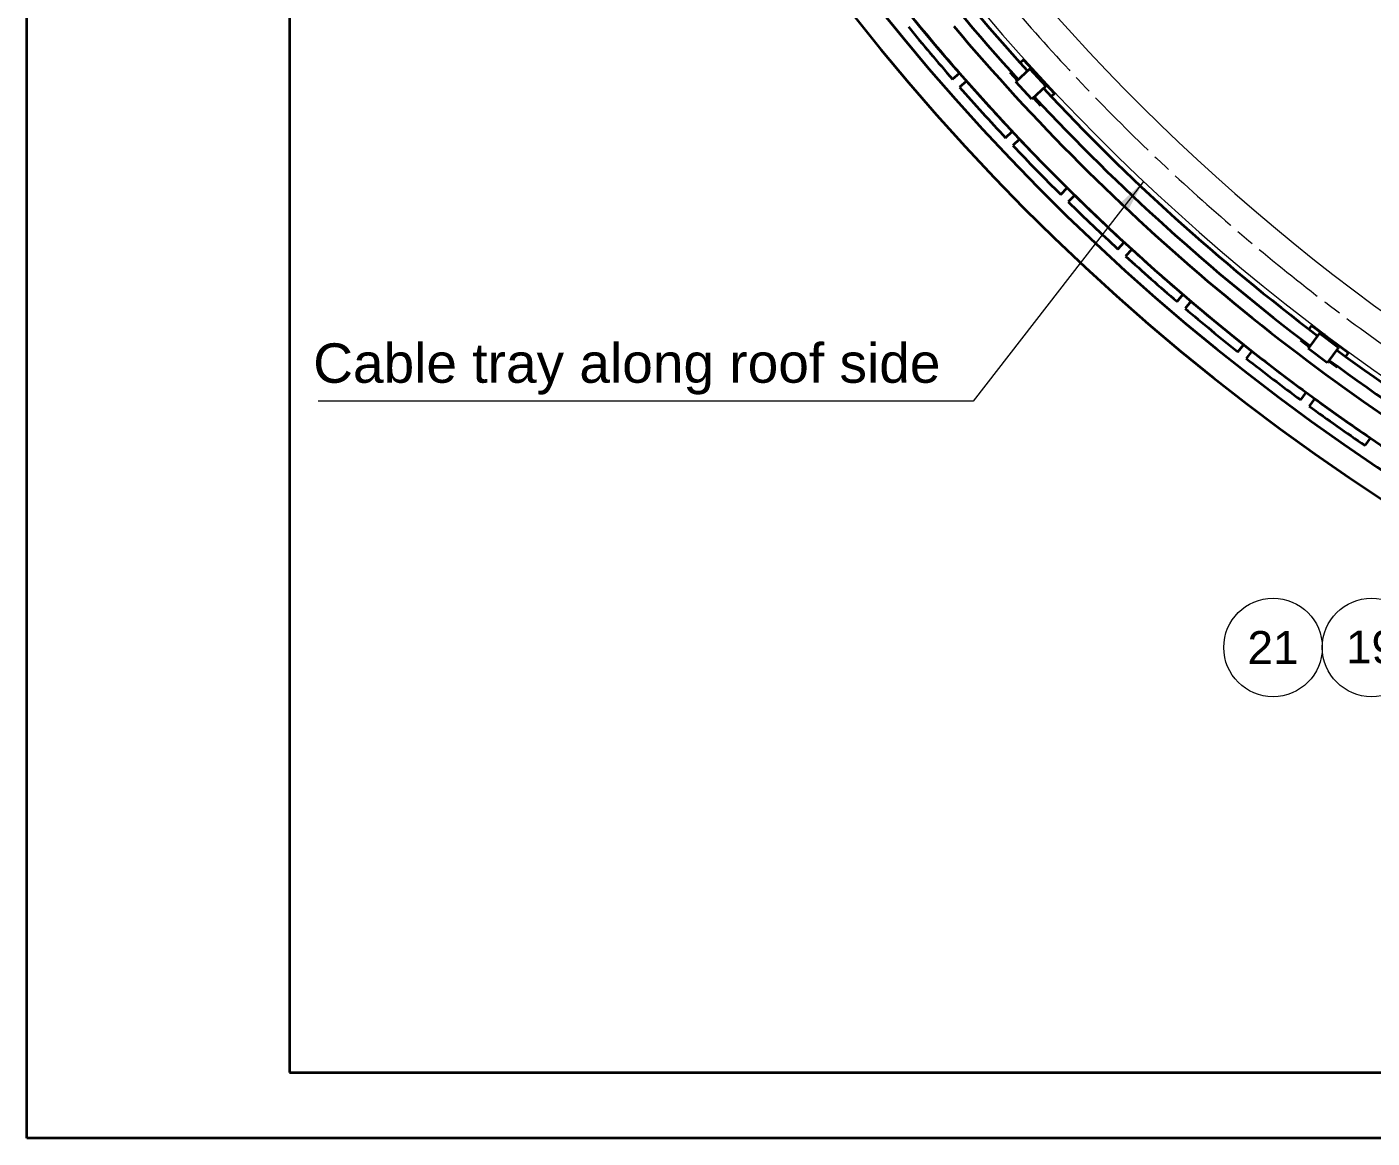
# Model space of a CAD drawing. Header units: millimetres. Extents: x 0 to 42050, y 0 to 29700.
# Drawn here: x 0 to 5121, y 0 to 4231 of the extents above; entities that cross this region are included whole.
import ezdxf

# ---------------------------------------------------------------- set-up
doc = ezdxf.new("R2010")
doc.units = ezdxf.units.MM
doc.header["$LTSCALE"] = 50
doc.linetypes.add('CHAIN', pattern=[0.3543, 0.2362, -0.0295, 0.0591, -0.0295])
doc.layers.get('0').update_dxf_attribs({"lineweight": 18})
for name, color, linetype, lineweight in [('Border', 7, 'Continuous', 35), ('Symbol', 7, 'Continuous', 18), ('Visible', 7, 'Continuous', 35)]:
    doc.layers.add(name, color=color, linetype=linetype, lineweight=lineweight)
doc.layers.add('P_Cable Ducts (CD)', color=30, linetype='Continuous', lineweight=18, true_color=0xff7f00)
doc.layers.add('P_Condensate Centerline', color=40, linetype='CHAIN', lineweight=18, true_color=0xffbf00)
doc.styles.add('Note Text', font='arial.ttf')
doc.styles.add('Title', font='arial.ttf')
doc.dimstyles.new('Default - Method 2a$7', dxfattribs={"dimscale": 50, "dimtxt": 3, "dimasz": 2.5, "dimexe": 3, "dimexo": 0.5, "dimgap": 0.7, "dimtad": 0, "dimtoh": 1, "dimdec": 1, "dimrnd": 1e-08, "dimtxsty": 'Title', "dimcen": 0.09, "dimdle": 10, "dimclrd": 256, "dimclre": 256, "dimclrt": 7, "dimazin": 2, "dimtfac": 0.833333, "dimtdec": 1, "dimtmove": 0, "dimatfit": 3, "dimfxl": 1, "dimtolj": 1, "dimlwd": -1, "dimlwe": -1, "dimarcsym": 0})

# ---------------------------------------------------------------- blocks, each defined once
blk = doc.blocks.new('Borders Bigadan Border')
at = {"layer": 'Border'}
for p, q in [((0, 0), (0, 594)), ((20, 589), (20, 5)), ((20, 5), (836, 5)), ((841, 0), (0, 0))]:
    blk.add_line(p, q, dxfattribs=at)
blk = doc.blocks.new('Balloon42')
at = {"layer": 'Symbol'}
for p, q in [((143.8, 80.92), (141.72, 79.46)), ((142.08, 79.11), (143.8, 80.92)), ((142.44, 78.77), (143.8, 80.92)), ((142.08, 79.11), (104.94, 40.07)), ((141.72, 79.46), (142.44, 78.77))]:
    blk.add_line(p, q, dxfattribs=at)
at = {"layer": 'Symbol', "flags": 128}
blk.add_lwpolyline([(142.44, 78.77), (143.8, 80.92), (141.72, 79.46), (142.44, 78.77)], dxfattribs=at)
at = {"layer": 'Symbol'}
for centre in [(94.87, 37.36), (102.37, 37.36)]:
    blk.add_circle(centre, 3.75, dxfattribs=at)
blk.add_solid([(142.44, 78.77), (143.8, 80.92), (141.72, 79.46), (142.44, 78.77)], dxfattribs=at)
at = {"layer": 'Symbol', "char_height": 2.5, "attachment_point": 5, "style": 'Note Text'}
for s, insert in [('21', (94.87, 37.36)), ('19', (102.37, 37.38))]:
    blk.add_mtext(s, dxfattribs=dict(at, insert=insert))

msp = doc.modelspace()

# ---------------------------------------------------------------- linework, layer by layer
at = {"layer": 'P_Cable Ducts (CD)'}
for radius, start, end in [(8030, 205.790004, 303.30742), (7830, 206.60031, 297.796899)]:
    msp.add_arc((9766.85, 9477.99), radius, start, end, dxfattribs=at)
at = {"layer": 'P_Condensate Centerline', "ltscale": 23.990969}
msp.add_arc((9766.85, 9477.99), 7930, 205.648158, 21.225769, dxfattribs=at)
at = {"layer": 'Visible'}
for p, q in [((3793.25, 4105.77), (3780.82, 4094.35)), ((3793.25, 4105.77), (3825.06, 4071.17)), ((3523.71, 4031.49), (3550.03, 4054.56)), ((3745.26, 4061.66), (3741.71, 4058.4)), ((3741.71, 4058.4), (3769.46, 4028.21)), ((3817.99, 4071.46), (3764.24, 4022.06)), ((3817.99, 4071.46), (3878.89, 4005.2)), ((3821.37, 4067.78), (3825.06, 4071.17)), ((3823.4, 4065.57), (3824.88, 4066.93)), ((3828.94, 4062.51), (3824.88, 4066.93)), ((3831.15, 4064.54), (3825.06, 4071.17)), ((3828.94, 4062.51), (3870.89, 4016.86)), ((3833.35, 4066.57), (3831.15, 4064.54)), ((3873.1, 4018.89), (3831.15, 4064.54)), ((3833.77, 4066.95), (3833.35, 4066.57)), ((3576.4, 4024.48), (3550.08, 4001.41)), ((3825.15, 3955.8), (3764.24, 4022.06)), ((3769.46, 4028.21), (3770.13, 4027.48)), ((3878.89, 4005.2), (3825.15, 3955.8)), ((3870.89, 4016.86), (3874.95, 4012.44)), ((3873.1, 4018.89), (3875.31, 4020.92)), ((3873.1, 4018.89), (3879.19, 4012.27)), ((3873.48, 4011.09), (3874.95, 4012.44)), ((3875.72, 4021.3), (3875.31, 4020.92)), ((3875.51, 4008.88), (3879.19, 4012.27)), ((3911, 3977.66), (3879.19, 4012.27)), ((3831.04, 3961.21), (3831.71, 3960.48)), ((3859.46, 3930.29), (3831.71, 3960.48)), ((3911, 3977.66), (3898.57, 3966.24)), ((3863, 3933.55), (3859.46, 3930.29)), ((3725.6, 3808.38), (3751.06, 3832.4)), ((3778.5, 3803.3), (3753.04, 3779.28)), ((3935.45, 3592.76), (3960.03, 3617.68)), ((3988.51, 3589.59), (3963.93, 3564.67)), ((4152.99, 3384.9), (4176.65, 3410.69)), ((4206.13, 3383.66), (4182.48, 3357.86)), ((4377.94, 3185.07), (4400.64, 3211.71)), ((4431.09, 3185.76), (4408.39, 3159.12)), ((4889.94, 3093.61), (4879.84, 3080.08)), ((4889.94, 3093.61), (4927.59, 3065.48)), ((4850.93, 3041.38), (4848.05, 3037.52)), ((4848.05, 3037.52), (4880.9, 3012.99)), ((4920.59, 3064.47), (4876.91, 3005.98)), ((4920.59, 3064.47), (4992.7, 3010.61)), ((4924.6, 3061.48), (4927.59, 3065.48)), ((4927, 3059.68), (4928.2, 3061.28)), ((4934.8, 3060.1), (4927.59, 3065.48)), ((4933.01, 3057.69), (4928.2, 3061.28)), ((4933.01, 3057.69), (4982.68, 3020.59)), ((4936.6, 3062.5), (4934.8, 3060.1)), ((4984.48, 3023), (4934.8, 3060.1)), ((4936.93, 3062.95), (4936.6, 3062.5)), ((4984.48, 3023), (4986.27, 3025.4)), ((4984.48, 3023), (4991.69, 3017.61)), ((4986.61, 3025.85), (4986.27, 3025.4)), ((4610, 2993.54), (4631.72, 3020.99)), ((4663.09, 2996.17), (4641.37, 2968.72)), ((4949.02, 2952.13), (4876.91, 3005.98)), ((4880.9, 3012.99), (4881.7, 3012.39)), ((4992.7, 3010.61), (4949.02, 2952.13)), ((4982.68, 3020.59), (4987.49, 3017)), ((4986.29, 3015.4), (4987.49, 3017)), ((4988.7, 3013.6), (4991.69, 3017.61)), ((5029.35, 2989.49), (4991.69, 3017.61)), ((5029.35, 2989.49), (5019.24, 2975.96)), ((4953.81, 2958.53), (4954.61, 2957.94)), ((4987.46, 2933.4), (4954.61, 2957.94)), ((4990.34, 2937.26), (4987.46, 2933.4)), ((4848.86, 2810.57), (4869.57, 2838.78)), ((4901.81, 2815.12), (4881.11, 2786.9)), ((5094.2, 2636.39), (5113.87, 2665.34))]:
    msp.add_line(p, q, dxfattribs=at)
msp.add_circle((9766.85, 9477.99), 8250, dxfattribs=at)
for radius, start, end in [(8420, 352.893014, 276.750813), (8326.9, 5.718532, 276.329235), (8099.15, 212.355853, 222.268046), (8050.85, 212.355853, 222.266136), (8250, 219.297697, 221.100824), (8285, 219.29711, 221.101411), (8150, 220.056241, 239.943759), (8285, 221.378035, 223.182336), (8250, 221.378622, 223.181749), (8050.85, 222.906646, 232.924677), (8099.15, 222.904736, 232.926587), (8250, 223.459547, 225.262674), (8285, 223.45896, 225.26326), (8250, 225.540472, 227.343598), (8285, 225.539885, 227.344185), (8250, 227.621396, 229.424523), (8285, 227.62081, 229.42511), (8250, 229.702321, 231.505448), (8285, 229.701735, 231.506035), (8250, 231.783246, 233.586373), (8050.85, 233.565187, 243.583218), (8285, 231.782659, 233.58696), (8099.15, 233.563277, 243.585128), (8285, 233.863584, 235.667885), (8250, 233.864171, 235.667298)]:
    msp.add_arc((9766.85, 9477.99), radius, start, end, dxfattribs=at)

# ---------------------------------------------------------------- block references
at = {"xscale": 50, "yscale": 50, "zscale": 50}
msp.add_blockref('Borders Bigadan Border', (0, 0), dxfattribs=at)
at = {"layer": 'Symbol', "xscale": 50, "yscale": 50, "zscale": 50}
msp.add_blockref('Balloon42', (0, 0), dxfattribs=at)

# ---------------------------------------------------------------- texts
at = {"layer": 'Symbol', "color": 7, "insert": (3477.52, 2830.58), "char_height": 150, "width": 2387.3096, "attachment_point": 9, "style": 'Title'}
msp.add_mtext('\\fArial|b0|i0;Cable tray along roof side', dxfattribs=at)

# ---------------------------------------------------------------- leaders
at = {"layer": 'Symbol', "annotation_type": 0, "has_hookline": 1, "hookline_direction": 1, "text_width": 2368.79}
msp.add_leader([(4250.92, 3642.3), (3602.52, 2805.58), (3477.52, 2805.58)], dimstyle='Default - Method 2a$7', override={"dimgap": 0, "dimtad": 1}, dxfattribs=at)

doc.saveas('drawing.dxf')
